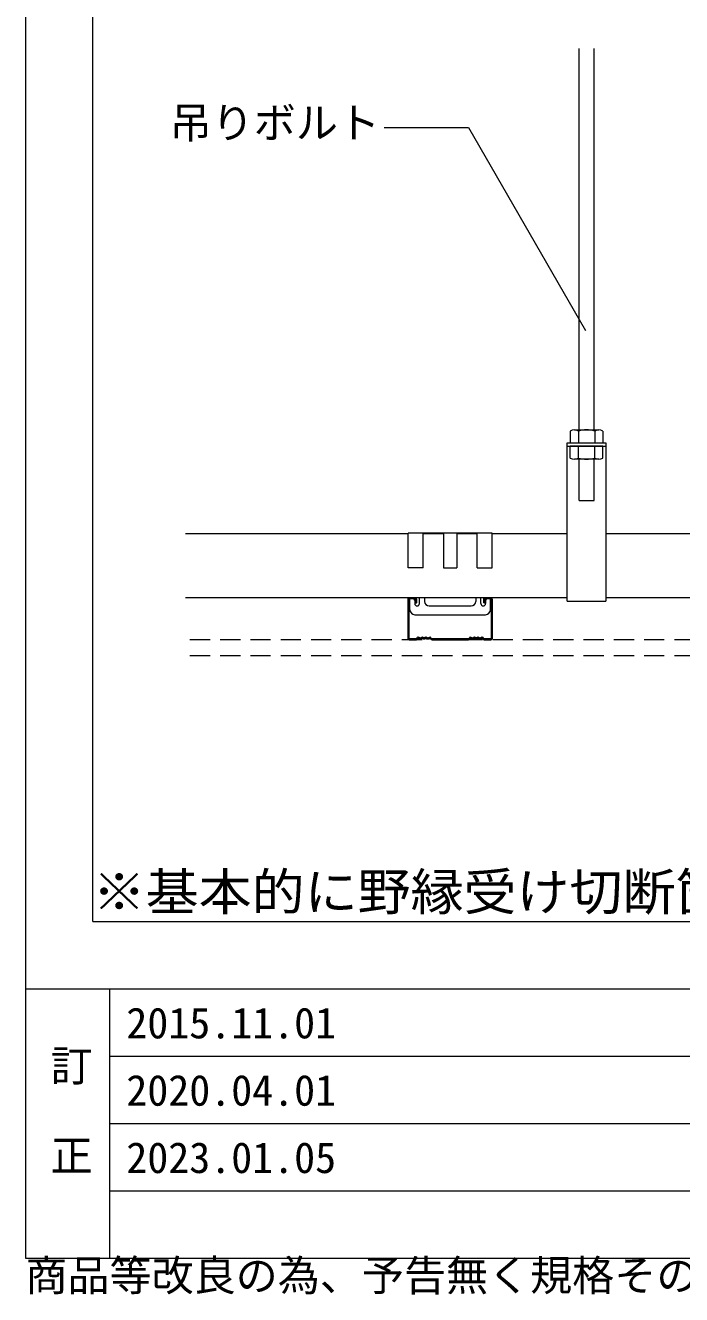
# Model space of a CAD drawing. Units: millimetres on the paper, with parts at other scales. Extents: x -195 to 195, y -140 to 138.
# Drawn here: x -195 to -156, y -139.7 to -64.3 of the extents above; entities that cross this region are included whole.
import ezdxf
from ezdxf.enums import TextEntityAlignment as Align

# ---------------------------------------------------------------- set-up
doc = ezdxf.new("R2010")
doc.units = ezdxf.units.MM
doc.linetypes.add('DASHED1', pattern=[1.8, 1.2, -0.6])
for name, color, linetype, lineweight in [('4-1_吊り材', 7, 'Continuous', 18), ('4-2_野縁受け', 3, 'Continuous', 18), ('4-3_野縁', 2, 'Continuous', 25), ('4-6_文字', 7, 'Continuous', 18), ('4-A_クリップ', 7, 'Continuous', 18), ('4-D_パネル', 4, 'DASHED1', 9), ('F-3_野縁', 7, 'Continuous', 18)]:
    doc.layers.add(name, color=color, linetype=linetype, lineweight=lineweight)
doc.layers.add('F-6_文字', color=7, linetype='Continuous')
doc.styles.add('ＭＳ ゴシック', font='')
doc.styles.get('ＭＳ ゴシック').set_extended_font_data('MS Gothic')

msp = doc.modelspace()

# ---------------------------------------------------------------- linework, layer by layer
at = {"layer": '4-1_吊り材'}
for p, q in [((-162.092, -88.302), (-162.092, -65.644)), ((-161.192, -88.302), (-161.192, -65.644)), ((-162.37, -88.302), (-160.915, -88.302)), ((-162.127, -88.372), (-162.127, -89.072)), ((-161.158, -88.372), (-161.158, -89.072)), ((-160.673, -88.372), (-160.673, -89.072)), ((-162.793, -98.472), (-162.793, -89.072)), ((-162.793, -89.072), (-160.493, -89.072)), ((-162.793, -89.272), (-160.493, -89.272)), ((-162.612, -89.972), (-162.612, -89.272)), ((-162.127, -89.972), (-162.127, -89.272)), ((-161.158, -89.972), (-161.158, -89.272)), ((-160.493, -89.072), (-160.493, -98.472)), ((-160.915, -90.042), (-162.37, -90.042)), ((-162.093, -92.491), (-162.093, -90.042)), ((-161.193, -92.491), (-161.193, -90.042)), ((-162.093, -92.491), (-161.193, -92.491)), ((-162.793, -98.472), (-160.493, -98.472))]:
    msp.add_line(p, q, dxfattribs=at)
for points in [[(-162.612, -88.372), (-162.612, -89.072), (-160.673, -89.072)], [(-160.673, -89.972), (-160.673, -89.272), (-162.612, -89.272)]]:
    msp.add_lwpolyline(points, dxfattribs=at)
for centre, radius, start, end in [((-162.37, -88.757), 0.455, 57.79576, 122.20422), ((-161.642, -90.017), 1.715, 73.57358, 106.42641), ((-160.915, -88.757), 0.455, 57.79739, 122.20259), ((-162.37, -89.587), 0.455, 237.79739, 302.20259), ((-161.643, -88.327), 1.715, 253.57358, 286.42641), ((-160.915, -89.587), 0.455, 237.79576, 302.20422)]:
    msp.add_arc(centre, radius, start, end, dxfattribs=at)
at = {"layer": '4-2_野縁受け'}
for p, q in [((-172.251, -94.472), (-185.482, -94.472)), ((-170.151, -94.472), (-171.351, -94.472)), ((-168.151, -94.472), (-169.351, -94.472)), ((-162.793, -94.472), (-167.251, -94.472)), ((-155.022, -94.472), (-160.493, -94.472)), ((-162.793, -98.272), (-185.482, -98.272)), ((-155.022, -98.272), (-160.493, -98.272))]:
    msp.add_line(p, q, dxfattribs=at)
at = {"layer": '4-3_野縁'}
for p, q in [((-172.251, -98.372), (-172.251, -100.667)), ((-172.201, -100.667), (-172.201, -98.372)), ((-171.851, -98.272), (-172.151, -98.272)), ((-171.851, -98.322), (-172.151, -98.322)), ((-171.801, -98.572), (-171.801, -98.372)), ((-167.751, -98.572), (-167.751, -98.372)), ((-167.701, -98.572), (-167.751, -98.572)), ((-167.701, -98.572), (-167.701, -98.372)), ((-167.651, -98.272), (-167.351, -98.272)), ((-167.651, -98.322), (-167.351, -98.322)), ((-167.301, -100.667), (-167.301, -98.372)), ((-167.251, -98.372), (-167.251, -100.667)), ((-172.151, -100.722), (-171.793, -100.722)), ((-172.151, -100.722), (-171.793, -100.722)), ((-171.793, -100.772), (-172.151, -100.772)), ((-171.793, -100.772), (-172.151, -100.772)), ((-171.757, -100.707), (-171.686, -100.636)), ((-171.686, -100.636), (-171.757, -100.707)), ((-171.651, -100.672), (-171.722, -100.742)), ((-171.651, -100.672), (-171.722, -100.742)), ((-170.951, -100.672), (-170.88, -100.742)), ((-170.916, -100.636), (-170.845, -100.707)), ((-170.81, -100.722), (-169.751, -100.722)), ((-170.81, -100.772), (-169.751, -100.772)), ((-168.692, -100.722), (-169.751, -100.722)), ((-168.692, -100.772), (-169.751, -100.772)), ((-168.586, -100.636), (-168.657, -100.707)), ((-168.551, -100.672), (-168.622, -100.742)), ((-167.851, -100.672), (-167.78, -100.742)), ((-167.851, -100.672), (-167.78, -100.742)), ((-167.745, -100.707), (-167.816, -100.636)), ((-167.816, -100.636), (-167.745, -100.707)), ((-167.351, -100.722), (-167.71, -100.722)), ((-167.351, -100.722), (-167.71, -100.722)), ((-167.71, -100.772), (-167.351, -100.772)), ((-167.71, -100.772), (-167.351, -100.772))]:
    msp.add_line(p, q, dxfattribs=at)
msp.add_lwpolyline([(-171.801, -98.572), (-171.751, -98.572), (-171.751, -98.372)], dxfattribs=at)
for centre, radius, start, end in [((-172.151, -98.372), 0.1, 90.00299, 180.00299), ((-172.151, -98.372), 0.05, 90.00299, 180.00299), ((-171.851, -98.372), 0.1, 0.00299, 90.00299), ((-171.851, -98.372), 0.05, 0.00299, 90.00299), ((-167.651, -98.372), 0.1, 89.99699, 179.99699), ((-167.651, -98.372), 0.05, 89.99699, 179.99699), ((-167.351, -98.372), 0.1, 359.99699, 89.99699), ((-167.351, -98.372), 0.05, 359.99699, 89.99699), ((-172.151, -100.672), 0.1, 177.476, 270), ((-172.151, -100.672), 0.1, 177.476, 270), ((-172.151, -100.672), 0.05, 177.476, 270), ((-172.151, -100.672), 0.05, 177.476, 270), ((-171.793, -100.672), 0.05, 269.99998, 314.99998), ((-171.793, -100.672), 0.05, 270, 314.99998), ((-171.793, -100.672), 0.1, 270, 315), ((-171.793, -100.672), 0.1, 270, 314.99998), ((-171.651, -100.672), 0.05, 46.39717, 135), ((-171.526, -100.54), 0.181, 226.39717, 313.60281), ((-171.526, -100.54), 0.131, 226.39717, 313.60281), ((-171.401, -100.672), 0.05, 36.86989, 133.60281), ((-171.301, -100.597), 0.125, 216.86989, 323.1301), ((-171.301, -100.597), 0.075, 216.86989, 323.1301), ((-171.201, -100.672), 0.05, 36.86989, 143.1301), ((-171.201, -100.672), 0.05, 46.39717, 143.1301), ((-171.076, -100.54), 0.181, 226.39717, 313.60281), ((-171.076, -100.54), 0.131, 226.39717, 313.60281), ((-170.951, -100.672), 0.05, 44.99998, 133.60281), ((-170.81, -100.672), 0.1, 225, 270), ((-170.81, -100.672), 0.05, 225, 270), ((-168.692, -100.672), 0.05, 270, 315), ((-168.692, -100.672), 0.1, 270, 315), ((-168.551, -100.672), 0.05, 46.39719, 135.00002), ((-168.426, -100.54), 0.181, 226.39719, 313.60283), ((-168.426, -100.54), 0.131, 226.39719, 313.60283), ((-168.301, -100.672), 0.05, 36.8699, 143.13011), ((-168.301, -100.672), 0.05, 36.8699, 133.60283), ((-168.201, -100.597), 0.125, 216.8699, 323.13011), ((-168.201, -100.597), 0.075, 216.8699, 323.13011), ((-168.101, -100.672), 0.05, 46.39719, 143.13011), ((-167.976, -100.54), 0.181, 226.39719, 313.60283), ((-167.976, -100.54), 0.131, 226.39719, 313.60283), ((-167.851, -100.672), 0.05, 45, 133.60283), ((-167.71, -100.672), 0.1, 225, 270), ((-167.71, -100.672), 0.1, 225.00002, 270), ((-167.71, -100.672), 0.05, 225, 270), ((-167.71, -100.672), 0.05, 225.00002, 270), ((-167.351, -100.672), 0.1, 270, 2.524), ((-167.351, -100.672), 0.1, 269.99997, 2.524), ((-167.351, -100.672), 0.05, 270, 2.524), ((-167.351, -100.672), 0.05, 269.99997, 2.524)]:
    msp.add_arc(centre, radius, start, end, dxfattribs=at)
at = {"layer": '4-6_文字'}
msp.add_lwpolyline([(-173.667, -70.34), (-168.667, -70.34), (-161.703, -82.401)], dxfattribs=at)
at = {"layer": '4-A_クリップ'}
for p, q in [((-167.251, -94.432), (-172.251, -94.432)), ((-171.351, -96.498), (-171.351, -94.432)), ((-169.351, -94.432), (-169.351, -96.498)), ((-168.151, -96.498), (-168.151, -94.432)), ((-167.251, -96.498), (-167.251, -94.432)), ((-168.151, -96.498), (-167.251, -96.498)), ((-172.146, -98.982), (-172.146, -98.322)), ((-171.956, -98.322), (-172.146, -98.322)), ((-171.856, -98.422), (-171.856, -98.622)), ((-171.576, -98.622), (-171.576, -98.272)), ((-171.276, -98.272), (-171.276, -98.487)), ((-171.001, -98.762), (-168.501, -98.762)), ((-168.226, -98.272), (-168.226, -98.487)), ((-167.926, -98.622), (-167.926, -98.272)), ((-167.646, -98.422), (-167.646, -98.622)), ((-167.546, -98.322), (-167.356, -98.322)), ((-167.356, -98.982), (-167.356, -98.322)), ((-171.846, -99.282), (-167.656, -99.282))]:
    msp.add_line(p, q, dxfattribs=at)
for points in [[(-171.351, -96.498), (-172.251, -96.498), (-172.251, -94.432)], [(-170.151, -94.432), (-170.151, -96.498), (-169.351, -96.498)]]:
    msp.add_lwpolyline(points, dxfattribs=at)
for centre, radius, start, end in [((-171.956, -98.422), 0.1, 0, 90), ((-171.716, -98.622), 0.14, 180, 0), ((-171.001, -98.487), 0.275, 180, 270), ((-168.501, -98.487), 0.275, 270, 0), ((-167.786, -98.622), 0.14, 180, 0), ((-167.546, -98.422), 0.1, 90, 180), ((-171.846, -98.982), 0.3, 180, 270), ((-167.656, -98.982), 0.3, 270, 0)]:
    msp.add_arc(centre, radius, start, end, dxfattribs=at)
at = {"layer": '4-D_パネル'}
for p, q in [((-139.022, -100.772), (-185.482, -100.772)), ((-139.022, -101.722), (-185.482, -101.722))]:
    msp.add_line(p, q, dxfattribs=at)
at = {"layer": 'F-3_野縁', "color": 3}
for p, q in [((-191, -117.5), (-191, -6.946)), ((-191, -117.5), (191, -117.5)), ((-195, -121.5), (195, -121.5))]:
    msp.add_line(p, q, dxfattribs=at)
at = {"layer": 'F-3_野縁'}
msp.add_line((-190, -121.5), (-190, -137.5), dxfattribs=at)
at = {"layer": 'F-3_野縁', "color": 4, "lineweight": 9}
for p, q in [((-190, -121.5), (-190, -137.5)), ((-190, -125.5), (-75, -125.5)), ((-190, -129.5), (-75, -129.5)), ((-190, -133.5), (-75, -133.5))]:
    msp.add_line(p, q, dxfattribs=at)
at = {"layer": 'F-3_野縁', "color": 3}
msp.add_lwpolyline([(-195, 137.5), (-195, -137.5), (195, -137.5)], dxfattribs=at)

# ---------------------------------------------------------------- texts
at = {"layer": '4-6_文字', "style": 'ＭＳ ゴシック'}
msp.add_text('吊りボルト', height=1.833, rotation=359.997, dxfattribs=at).set_placement((-186.424, -71.519), align=Align.BOTTOM_LEFT)
at = {"layer": 'F-6_文字', "style": 'ＭＳ ゴシック', "width": 1.05}
msp.add_text('※基本的に野縁受け切断箇所にはブレースを設置しないこと', height=2.199, dxfattribs=at).set_placement((-191, -117.5), align=Align.BOTTOM_LEFT)
at = {"layer": 'F-6_文字', "style": 'ＭＳ ゴシック'}
for s, p in [('2015.11.01', (-189, -125)), ('訂', (-193.5, -127.546)), ('2020.04.01', (-189, -129)), ('正', (-193.5, -132.881)), ('2023.01.05', (-189, -133)), ('商品等改良の為、予告無く規格その他を変更することがありますのでご了承ください。', (-195, -140))]:
    msp.add_text(s, height=1.833, dxfattribs=at).set_placement(p, align=Align.BOTTOM_LEFT)

doc.saveas('drawing.dxf')
